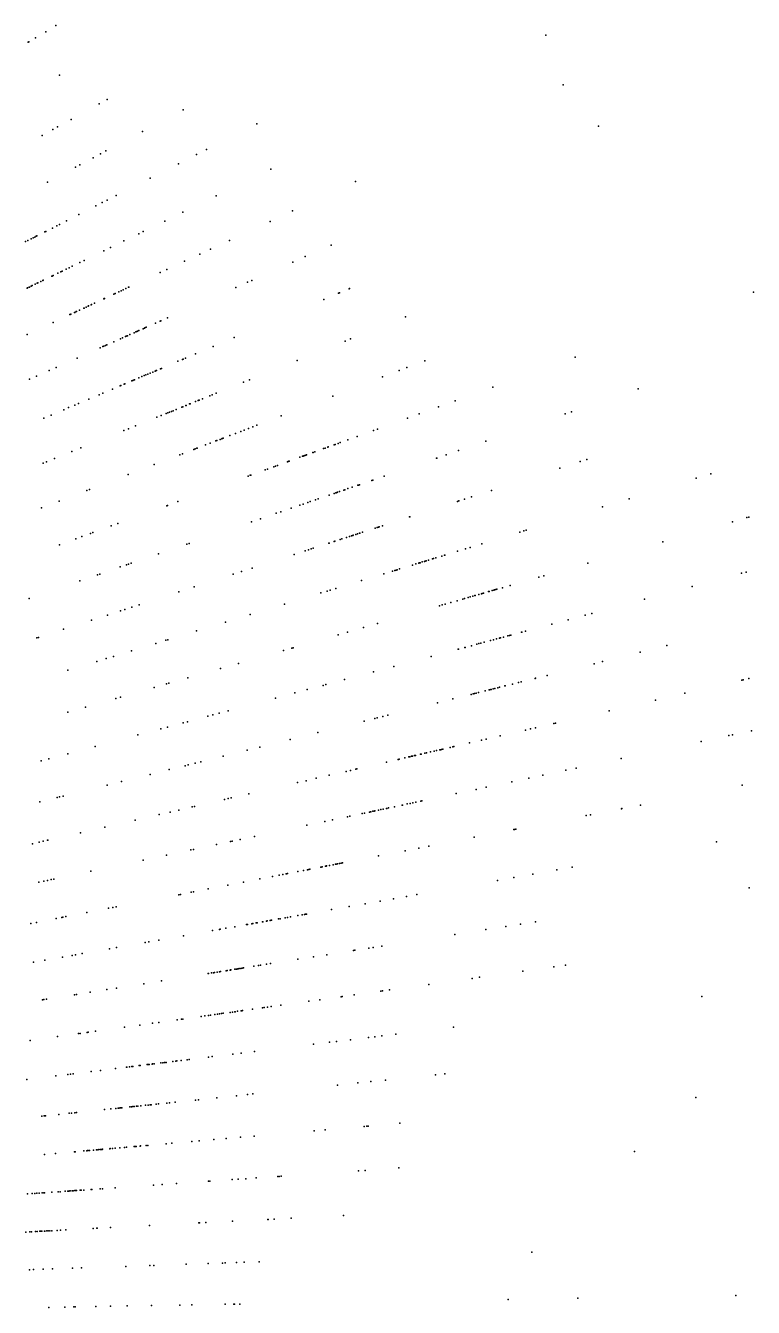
# Model space of a CAD drawing. Header units: metres. Extents: x -4327 to 4266, y -3886 to 3992.
# Drawn here: x 3189 to 4260, y 56 to 1943 of the extents above; entities that cross this region are included whole.
import ezdxf

# ---------------------------------------------------------------- set-up
doc = ezdxf.new("R2010")
doc.units = ezdxf.units.M

msp = doc.modelspace()

# ---------------------------------------------------------------- linework, layer by layer
for p in [(3203.72, 1924.99, 2086.45), (3218.92, 1934.12, 2093.66), (3233.78, 1943.05, 2087.17), (3954.72, 1928.84, 2225.32), (3193.05, 1918.58, 1989.81), (3194.13, 1919.23, 1982.66), (3239.14, 1870.12, 2085.26), (3980.27, 1856.03, 2161.3), (3309.3, 1834.38, 2085.22), (3297.36, 1827.76, 2066.98), (3420.98, 1818.96, 2058.75), (3236.34, 1793.93, 2089.53), (3256.15, 1804.91, 2102.31), (3529.38, 1798.31, 2046.95), (4032.2, 1795.25, 2157.22), (3213.74, 1781.4, 2027.61), (3229.45, 1790.11, 2098.38), (3361.52, 1787.35, 2030.96), (3307.54, 1758.65, 2043.19), (3455.63, 1760.73, 2020.28), (3268.98, 1738.15, 1972.46), (3288.73, 1748.65, 1997.44), (3299.41, 1754.33, 2091.38), (3414.15, 1739.6, 2092.69), (3440.85, 1753.2, 2070.93), (3262.83, 1734.88, 2102.74), (3372.67, 1718.46, 2086.06), (3550.24, 1731.57, 2043.94), (3221.33, 1712.81, 2000.28), (3674.5, 1713.45, 2017.29), (3302.08, 1682.5, 2076.8), (3309.54, 1686.29, 2100.16), (3322.37, 1692.83, 2070.89), (3469.71, 1692.29, 2043.17), (3267.49, 1664.87, 2094.65), (3292.7, 1677.72, 1992.16), (3420.69, 1668.38, 2081.22), (3581.94, 1670.29, 2039.63), (3228.66, 1645.08, 2025.43), (3235.33, 1648.48, 2014.04), (3239.23, 1650.47, 1998.36), (3249.52, 1655.71, 2308.06), (3394.08, 1655.41, 2030.39), (3549.06, 1654.95, 2061.65), (3189.39, 1625.08, 2057.55), (3192.37, 1626.59, 2191.56), (3197.36, 1629.14, 2041.91), (3200.37, 1630.67, 2303.44), (3202.66, 1631.84, 2258.34), (3204.85, 1632.95, 2396.27), (3205.88, 1633.48, 2086.5), (3217.65, 1639.47, 2039.25), (3219.01, 1640.17, 2367.23), (3334.06, 1626.13, 2102.73), (3355.82, 1636.74, 2065.63), (3362.37, 1639.94, 1995.66), (3489.09, 1626.99, 2040.24), (3304.33, 1611.63, 2105.23), (3314.39, 1616.53, 1993.09), (3445.77, 1606.79, 2073.72), (3461.43, 1614.09, 2008.09), (3638.68, 1620.05, 1987.22), (3253.18, 1586.68, 2012.78), (3258.02, 1589.04, 2302.36), (3269.31, 1594.55, 2007.2), (3275.46, 1597.55, 2362.39), (3423.04, 1596.19, 2036.05), (3582.31, 1594.95, 2053.56), (3600.78, 1603.17, 2020.52), (3211.97, 1566.58, 2275.3), (3214.88, 1568, 2043.06), (3215.31, 1568.21, 2468.72), (3227.76, 1574.28, 2395.32), (3228.16, 1574.48, 2308.85), (3229.85, 1575.3, 2354.62), (3236.88, 1578.73, 2186.7), (3240.92, 1580.7, 2098.92), (3243.05, 1581.74, 2124.08), (3249.14, 1584.71, 2321.07), (3387.11, 1579.43, 1998.92), (3397.34, 1584.2, 2119.48), (3522.03, 1568.11, 2029.73), (3191.49, 1556.6, 2100.76), (3192.02, 1556.85, 2499.77), (3194.38, 1558, 2309.42), (3194.99, 1558.3, 2142.51), (3197.5, 1559.53, 2356.09), (3199.08, 1560.29, 2399.36), (3203.19, 1562.3, 2247.28), (3203.26, 1562.33, 2188.01), (3206.11, 1563.73, 2078.98), (3207.19, 1564.25, 2061.47), (3207.49, 1564.4, 2127.09), (3318.95, 1547.65, 2107.63), (3320.97, 1548.59, 2106.26), (3326.62, 1551.23, 2017.63), (3329.97, 1552.79, 1993.64), (3332.7, 1554.06, 2327.17), (3336.72, 1555.94, 2366.71), (3340.91, 1557.89, 2232.77), (3341.04, 1557.95, 2175.53), (3498.43, 1557.6, 2096.86), (3515.66, 1565.27, 2058.34), (3649.71, 1549.21, 2032.49), (3650.94, 1549.73, 2030.44), (3665.35, 1555.85, 2005.68), (3665.99, 1556.12, 2008.75), (4260.02, 1550.52, 2218.75), (3278.39, 1528.74, 2328.12), (3281.21, 1530.05, 2174.02), (3281.94, 1530.4, 2412.49), (3285.86, 1532.22, 2277.89), (3286.41, 1532.48, 2102.8), (3290.52, 1534.4, 2347.96), (3304.42, 1540.87, 2130.3), (3304.43, 1540.88, 2374.83), (3304.81, 1541.06, 2130.55), (3305.14, 1541.21, 2179.07), (3305.32, 1541.3, 2133.55), (3628.17, 1540.07, 2012.36), (3254.6, 1517.65, 2392.39), (3254.78, 1517.73, 2231.82), (3255.84, 1518.22, 2337.13), (3261.02, 1520.64, 2296.41), (3261.78, 1520.99, 2358.19), (3263.95, 1522.01, 2138.61), (3264.17, 1522.11, 2083.32), (3264.22, 1522.13, 2054.62), (3268.86, 1524.3, 2385.87), (3275.23, 1527.27, 2488.06), (3275.34, 1527.32, 2303.72), (3398.3, 1513.02, 2002.7), (3748.02, 1514.3, 1981.16), (3229.94, 1506.14, 2488.19), (3348.95, 1491.05, 2390.62), (3351.68, 1492.27, 2162.48), (3352.92, 1492.82, 2308.75), (3353.78, 1493.2, 2023.2), (3355.99, 1494.18, 2344.56), (3362.18, 1496.94, 2155.75), (3364.46, 1497.95, 2141.06), (3364.88, 1498.14, 2370.61), (3366.73, 1498.96, 2237.7), (3380.3, 1505.01, 2121.53), (3387.37, 1508.15, 2080.53), (3388.21, 1508.53, 2202.43), (3191.74, 1488.33, 2490.33), (3306.81, 1472.29, 2104.37), (3308.82, 1473.18, 2322.74), (3318.99, 1477.71, 2411.82), (3328.71, 1482.04, 2353.57), (3331.72, 1483.38, 2069.95), (3336.09, 1485.32, 2104.39), (3337.14, 1485.79, 2102.4), (3338.65, 1486.46, 2307.28), (3339.02, 1486.63, 2366.51), (3342.78, 1488.3, 2443.51), (3496.33, 1484.11, 2098.65), (3659.28, 1478.44, 2050.4), (3667.54, 1481.78, 2033.16), (3265.16, 1453.74, 2498.3), (3299.09, 1468.85, 2227.94), (3303.01, 1470.59, 2255.16), (3304.35, 1471.19, 2180.07), (3304.44, 1471.23, 2039.98), (3424.4, 1453.57, 2058.13), (3439.06, 1459.79, 2096.31), (3465.35, 1470.95, 2112.34), (3998.11, 1455.19, 2090.98), (3223.82, 1435.34, 2498.32), (3234.34, 1440.02, 2420.49), (3379.77, 1434.63, 2049.65), (3381.44, 1435.34, 2042.79), (3381.8, 1435.49, 2266.53), (3387.7, 1437.99, 2292.71), (3389.04, 1438.56, 2010.72), (3413.49, 1448.94, 2072.75), (3413.5, 1448.94, 2096.71), (3420.14, 1451.76, 2340.06), (3421.32, 1452.26, 2335.21), (3588.94, 1450.03, 2013.67), (3738.81, 1435.2, 2006.28), (3750.36, 1439.63, 2106.55), (3776.77, 1449.77, 1979.94), (3194.88, 1422.45, 2536.52), (3205.33, 1427.1, 2461.08), (3334.35, 1415.35, 2232), (3335.51, 1415.84, 2483.14), (3345.43, 1420.05, 2209.45), (3346.9, 1420.67, 2439.51), (3349.24, 1421.67, 2241.97), (3349.3, 1421.7, 2176.82), (3355.67, 1424.4, 2055.95), (3360.55, 1426.47, 2274.34), (3363.76, 1427.83, 2284.82), (3366.03, 1428.8, 2476.66), (3369.23, 1430.15, 2069.52), (3372.59, 1431.58, 2299.16), (3376.31, 1433.16, 2262.85), (3510.06, 1418.16, 2038.14), (3518.82, 1421.7, 2045.89), (3714.5, 1425.86, 2004.1), (3297.34, 1399.64, 2443.25), (3303, 1402.04, 2421.72), (3317.24, 1408.09, 2217.84), (3328.67, 1412.94, 2203.78), (3329.66, 1413.36, 2381.43), (3460.23, 1398.02, 2156.02), (3463.95, 1399.53, 2358.66), (3469.85, 1401.91, 2382.71), (3641.18, 1397.72, 2056.09), (3876.94, 1411.09, 2114.95), (4090.48, 1408.46, 2085.24), (3245.62, 1377.69, 2433.22), (3252.67, 1380.68, 2424.3), (3261.67, 1384.5, 2413.99), (3267.03, 1386.77, 2423.64), (3282.36, 1393.28, 2389.65), (3410.6, 1377.97, 2305.53), (3419.1, 1381.41, 2114.32), (3420.67, 1382.04, 2204.46), (3424.84, 1383.73, 2357.47), (3425.47, 1383.98, 2120.94), (3430.7, 1386.09, 2097.43), (3431.61, 1386.46, 2339.46), (3439.27, 1389.56, 2015.34), (3443.16, 1391.13, 2115.77), (3444.32, 1391.6, 2154.22), (3444.69, 1391.74, 2225.44), (3449.72, 1393.78, 2095.67), (3796.66, 1381.87, 1993.83), (3821.16, 1390.79, 1992.93), (3215.91, 1365.07, 2402.52), (3226.73, 1369.67, 2385.34), (3382.25, 1366.52, 2311.38), (3388.97, 1369.23, 2400.68), (3396, 1372.07, 2267.93), (3398.34, 1373.02, 2171.12), (3401.22, 1374.18, 2092.65), (3403.81, 1375.23, 1989.37), (3406.22, 1376.2, 2421.51), (3565.28, 1368.58, 2093.78), (3750.97, 1365.24, 2109.87), (3768.55, 1371.64, 2111.38), (3983.37, 1371.58, 2087.58), (3992.59, 1374.76, 2066.65), (3333.74, 1346.92, 2484.17), (3340.68, 1349.72, 2471.97), (3350.9, 1353.85, 2365.26), (3490.01, 1339.69, 2176.02), (3498.09, 1342.79, 2030.47), (3505.99, 1345.82, 2417.02), (3510.82, 1347.68, 2080.51), (3517.2, 1350.13, 2290.35), (3523.48, 1352.54, 2216.22), (3529.56, 1354.87, 2032.76), (3701.13, 1347.1, 2021.75), (3706.9, 1349.2, 2065.85), (3270.72, 1321.46, 2445.75), (3441.32, 1321, 2271.34), (3441.53, 1321.08, 2415.46), (3441.78, 1321.18, 2222.01), (3454.23, 1325.95, 2467.87), (3460.62, 1328.41, 2198.49), (3469.31, 1331.74, 2220.49), (3470.62, 1332.24, 2464.96), (3475.34, 1334.06, 2054.19), (3477.85, 1335.02, 2068.94), (3478.54, 1335.29, 2380.89), (3479.82, 1335.78, 2249.34), (3630.25, 1321.3, 2296.95), (3633.83, 1322.61, 2385.71), (3634.66, 1322.91, 2282.65), (3643.23, 1326.03, 2268.12), (3644.73, 1326.57, 2066.38), (3649, 1328.13, 2266.03), (3652.16, 1329.28, 2245.31), (3663.44, 1333.38, 2090.66), (3677.01, 1338.32, 2071), (3866.45, 1331.32, 2099.04), (3232, 1305.81, 2425.25), (3257.45, 1316.1, 2427.33), (3416.32, 1311.4, 2449.45), (3420.11, 1312.86, 2417.6), (3436.97, 1319.33, 2235.36), (3438.71, 1320, 2125.25), (3577.26, 1302.02, 2249.4), (3592.92, 1307.71, 2026.31), (3596.7, 1309.09, 2063.33), (3597.87, 1309.52, 2479.02), (3598.84, 1309.87, 2450.15), (3600.36, 1310.43, 2041.23), (3601.72, 1310.92, 2079.72), (3602.8, 1311.31, 2444.01), (3611.78, 1314.58, 2256.99), (3612.32, 1314.78, 2229.22), (3614.75, 1315.66, 2458.02), (3627.71, 1320.38, 2081.13), (3793.93, 1306.35, 1999.21), (3794.54, 1306.57, 2118.43), (3808.07, 1311.22, 2103.56), (3826.46, 1317.55, 1988.87), (4014.9, 1304.52, 2068.95), (3215.01, 1298.95, 2420.93), (3220.13, 1301.02, 2481.57), (3378.43, 1296.86, 2439.47), (3541.55, 1289.02, 2416.94), (3545.01, 1290.28, 2522.21), (3554.58, 1293.76, 2166.1), (3556.91, 1294.61, 2121.16), (3559.8, 1295.66, 2177.52), (3574.44, 1300.99, 2329.57), (3575.75, 1301.47, 2140.59), (3576.4, 1301.7, 2215.38), (3975.4, 1291.69, 2065.59), (4005.42, 1301.44, 2086.91), (4197.59, 1283.33, 2022.08), (3340.4, 1282.26, 2501.02), (3516.79, 1280.01, 2402.92), (3519.75, 1281.09, 2404.95), (3520.57, 1281.38, 2434.47), (3678.27, 1266.53, 2238.95), (3678.85, 1266.73, 2301.89), (3679.08, 1266.81, 2100.33), (3680.52, 1267.31, 2257.31), (3698.78, 1273.59, 2282.79), (3700.12, 1274.05, 2011.44), (3700.3, 1274.12, 2266.59), (3717.08, 1279.89, 2064.23), (4175.89, 1276.7, 2034.77), (3279.44, 1258.86, 2541.94), (3283.54, 1260.43, 2384.93), (3619.87, 1246.42, 2461.07), (3635.79, 1251.9, 2427.66), (3643.29, 1254.48, 2206.48), (3645.51, 1255.25, 2298.09), (3646.15, 1255.47, 2370.35), (3647.06, 1255.78, 2128.47), (3648.12, 1256.15, 2178.77), (3651.2, 1257.21, 2455.66), (3657.66, 1259.43, 2398.23), (3657.76, 1259.47, 2280.16), (3658.77, 1259.82, 2083.29), (3663.6, 1261.48, 2061.57), (3669.86, 1263.63, 2122.48), (3669.92, 1263.66, 2319.23), (3835.14, 1246.11, 1992.71), (3845.48, 1249.47, 2081.08), (3874.68, 1258.96, 2094.07), (4077.25, 1246.54, 2049.33), (3212.59, 1233.2, 2419.32), (3238.68, 1243.21, 2484.49), (3396.96, 1236.39, 2518.03), (3398.31, 1236.89, 2510.25), (3413.5, 1242.41, 2431.51), (3564.98, 1227.52, 2535.69), (3579.94, 1232.67, 2501.59), (3592.65, 1237.05, 2410.46), (3597.92, 1238.86, 2140.59), (3604.54, 1241.14, 2017.67), (3608.01, 1242.34, 2479.56), (3615.88, 1245.05, 2080.44), (3824.9, 1242.78, 2006.53), (3826.76, 1243.39, 2002.03), (4038.13, 1234.58, 2066.65), (3325.1, 1210.24, 2487.76), (3521.73, 1212.63, 2431.84), (3534.87, 1217.15, 2409.04), (3558.13, 1225.16, 2401.72), (3754.36, 1219.87, 2042.67), (3754.56, 1219.93, 2048.25), (4229.1, 1212.68, 2020.94), (4250.65, 1218.85, 2051.72), (4253.22, 1219.59, 2044.17), (3271.96, 1190.89, 2428.19), (3284.96, 1195.63, 2440.68), (3288.43, 1196.89, 2437.58), (3315.04, 1206.58, 2451.59), (3661.24, 1189.61, 2097), (3666.07, 1191.18, 2323.32), (3668.68, 1192.03, 2319.24), (3670.8, 1192.72, 2105.2), (3671.17, 1192.83, 2108.14), (3675.29, 1194.18, 2309.09), (3677.39, 1194.86, 2441.14), (3677.58, 1194.92, 2133.78), (3680.61, 1195.9, 2443.28), (3681.16, 1196.08, 2210.83), (3685.03, 1197.34, 2343.98), (3703.53, 1203.35, 2361.56), (3706.48, 1204.31, 2254.31), (3708.62, 1205, 2347.39), (3709.48, 1205.28, 2236.31), (3714.44, 1206.9, 2146.84), (3916.47, 1197.39, 2105.05), (3922.47, 1199.22, 2082.88), (3925.73, 1200.21, 2076.16), (3239.25, 1178.99, 2494.45), (3263.3, 1187.74, 2450.03), (3426.51, 1179.84, 2489.22), (3429.76, 1180.96, 2442.38), (3600.62, 1169.91, 2498.43), (3605.5, 1171.5, 2487), (3609.3, 1172.73, 2516.35), (3612.44, 1173.75, 2412.54), (3635.57, 1181.27, 2164.14), (3635.76, 1181.33, 2381.55), (3643.16, 1183.74, 2094.78), (3644.29, 1184.1, 2073.76), (3652.15, 1186.66, 2185.08), (3654.36, 1187.37, 2076.78), (3836.43, 1172.91, 2154.17), (3843.25, 1175, 2371.72), (3860.56, 1180.29, 1992.17), (4126.97, 1183.39, 2054.98), (3344.62, 1151.65, 2443.95), (3384.79, 1165.48, 2499.36), (3584.46, 1164.66, 2399.63), (3767.7, 1151.9, 2250.38), (3768.59, 1152.17, 2211.18), (3769.64, 1152.5, 2206.15), (3772.97, 1153.51, 2233.6), (3776.05, 1154.45, 2136.94), (3776.97, 1154.73, 2230.28), (3778.47, 1155.2, 2044.51), (3782.22, 1156.34, 2322.43), (3788.02, 1158.11, 2022.36), (3789.39, 1158.53, 2108.3), (3792.83, 1159.58, 2346.44), (3801.65, 1162.28, 2035.11), (3805.57, 1163.48, 2173.33), (3806.15, 1163.66, 2299.34), (3824.93, 1169.4, 2111.31), (3824.95, 1169.4, 2407.73), (4016.73, 1151.78, 2104.76), (3295.29, 1134.66, 2464.49), (3298.49, 1135.76, 2418.68), (3328.63, 1146.14, 2378.75), (3337.71, 1149.27, 2436.06), (3340.51, 1150.23, 2492.54), (3494.48, 1135.42, 2453.65), (3507.15, 1139.54, 2433.57), (3522.73, 1144.6, 2461.82), (3716.24, 1136.17, 2391.58), (3729.17, 1140.12, 2408.71), (3732.32, 1141.08, 2431.38), (3734.35, 1141.71, 2432.7), (3735.88, 1142.17, 2067.61), (3739.66, 1143.33, 2471.83), (3758.37, 1149.05, 2230.62), (3763.51, 1150.62, 2351.54), (3951.88, 1133.18, 2076.41), (4242.67, 1136.82, 2023.44), (4249.22, 1138.57, 2006.24), (3268.92, 1125.58, 2419.41), (3437.45, 1116.89, 2500.07), (3645.88, 1114.66, 2504.02), (3683.65, 1126.2, 2497.01), (3882.54, 1113.3, 2067.7), (3890.77, 1115.66, 2119.67), (3902.42, 1119, 2272.08), (3944.52, 1131.07, 2083.78), (4170.08, 1117.37, 2069.32), (3194.54, 1099.97, 2473.05), (3414.79, 1109.53, 2477.81), (3623.85, 1107.92, 2409.78), (3633.13, 1110.76, 2386.95), (3637.44, 1112.08, 2384), (3824.14, 1096.55, 2195.26), (3832.65, 1098.99, 2397.17), (3835.29, 1099.75, 2213.03), (3840.23, 1101.17, 2213.04), (3843.61, 1102.14, 2398.09), (3847.17, 1103.16, 2199.95), (3850.13, 1104.01, 2428.97), (3850.7, 1104.17, 2230.5), (3856.23, 1105.76, 2300.1), (3859.98, 1106.83, 2420.23), (3861.28, 1107.2, 2415.08), (3862.96, 1107.69, 2214.69), (3870.52, 1109.85, 2450.86), (3871.35, 1110.09, 2111.89), (3875.95, 1111.41, 2050.33), (3878.44, 1112.13, 2255.23), (3879.38, 1112.39, 2043.84), (3881.08, 1112.88, 2033.68), (4100.04, 1098.6, 2068.83), (3328.97, 1081.65, 2432.48), (3335.33, 1083.71, 2529.02), (3345.79, 1087.11, 2513.69), (3356.5, 1090.59, 2452.59), (3519.58, 1076.04, 2434.56), (3570.32, 1091.56, 2437.58), (3798.39, 1089.17, 2390.44), (3802.25, 1090.28, 2259.31), (3806.67, 1091.55, 2461.04), (3815.08, 1093.96, 2481.5), (4022.2, 1077.74, 2097.45), (3286.32, 1067.79, 2500.46), (3309.74, 1075.4, 2492.35), (3483.25, 1064.94, 2484.39), (3483.53, 1065.02, 2487.5), (3686.47, 1057.08, 2400.76), (3707.25, 1063.04, 2515.02), (3963.41, 1061.99, 2391.43), (3987.77, 1068.52, 2096.46), (4012.4, 1075.12, 2072.49), (3205.8, 1041.63, 2439.2), (3208.31, 1042.44, 2455.15), (3245.2, 1054.43, 2457.85), (3395.73, 1038.18, 2436.18), (3398.49, 1039.02, 2438.16), (3440.88, 1051.98, 2488.83), (3649.06, 1046.35, 2511.11), (3663.08, 1050.37, 2493.95), (3873.09, 1037.79, 2125), (3877.91, 1039.08, 2238.29), (3882.2, 1040.23, 2189.32), (3886.48, 1041.38, 2359.74), (3887.42, 1041.63, 2278.43), (3887.83, 1041.74, 2024.63), (3887.91, 1041.76, 2116.28), (3892.5, 1042.99, 2264.03), (3898.8, 1044.68, 2161.71), (3901.44, 1045.39, 2048.3), (3903.44, 1045.92, 2426.66), (3918.92, 1050.07, 2397.31), (3919.45, 1050.21, 2074.48), (3924.68, 1051.61, 1999.58), (3345.13, 1022.71, 2479.28), (3381, 1033.68, 2459.8), (3568.69, 1023.3, 2455.8), (3581.17, 1026.88, 2441.08), (3582.79, 1027.35, 2433.48), (3825.74, 1025.1, 2413.77), (3826.42, 1025.28, 2185.96), (3835.59, 1027.74, 2458.77), (3836.07, 1027.87, 2456.07), (3845.12, 1030.3, 2372.72), (3852.98, 1032.4, 2155.95), (3853.26, 1032.48, 2238.34), (3856.26, 1033.28, 2465.99), (3859.25, 1034.08, 2452.87), (3864.11, 1035.38, 2227.46), (4093.72, 1020.68, 2064.89), (4132.78, 1030.42, 2067.34), (3293.96, 1007.06, 2458.33), (3307.8, 1011.3, 2443.12), (3318.68, 1014.62, 2485.36), (3502.49, 1004.32, 2421.68), (3786.02, 1014.46, 2453.69), (4025.83, 1003.75, 2095.57), (4038.29, 1006.86, 2110.61), (3251.43, 994.06, 2454.69), (3428.1, 982.99, 2524.75), (3476.16, 996.77, 2446.37), (3701.29, 991.76, 2413.34), (3731.25, 999.78, 2498.11), (3939.21, 982.16, 1984.21), (3939.63, 982.26, 2000.91), (3956.86, 986.56, 2082.05), (4253.13, 981.91, 2054.3), (3378.38, 968.74, 2476.65), (3396.75, 974, 2524.88), (3400.2, 974.99, 2398.54), (3603.81, 965.64, 2427.24), (3626.97, 971.84, 2528.26), (3631.11, 972.95, 2528.16), (3658.64, 980.33, 2484.8), (3865.6, 963.8, 2249.7), (3871.11, 965.18, 2238.58), (3871.33, 965.23, 2162.08), (3871.67, 965.31, 2384.24), (3871.78, 965.34, 2273.44), (3873.77, 965.84, 2463.03), (3874.09, 965.92, 2054.99), (3877.32, 966.72, 2148.54), (3879.75, 967.33, 2257.94), (3884.23, 968.45, 2409.79), (3886.62, 969.04, 2399.38), (3894.46, 971, 2272.28), (3894.91, 971.11, 2178.09), (3905.74, 973.81, 2198.37), (3914.52, 976, 2057), (3918.39, 976.96, 2064.58), (4243.23, 979.63, 2055.33), (4244.92, 980.02, 2041.64), (3322.08, 952.59, 2449.5), (3329.07, 954.59, 2446.15), (3556.92, 953.07, 2494.04), (3585.57, 960.75, 2449.68), (3795.28, 946.27, 2451.58), (3817.87, 951.9, 2448.27), (3844.63, 958.57, 2474.44), (3847.73, 959.35, 2467.42), (3849.59, 959.81, 2355.99), (3852.25, 960.47, 2452.33), (3855.49, 961.28, 2223.85), (4115.93, 950.24, 2073.13), (4159.34, 960.26, 2057.56), (3251.48, 932.35, 2470.25), (3277.37, 939.77, 2438.96), (3457.25, 926.37, 2441.28), (3464.57, 928.33, 2495.49), (3474.01, 930.86, 2458.87), (3487.54, 934.48, 2445.4), (3715.12, 926.28, 2399.8), (3722.02, 928, 2410.09), (4048.12, 934.58, 2075.65), (3388.13, 907.85, 2412.15), (3398.2, 910.54, 2399.58), (3420.96, 916.64, 2501.54), (3427.29, 918.34, 2544.07), (3687.37, 919.37, 2399.23), (3702.96, 923.25, 2509.54), (3706.34, 924.09, 2496.93), (3924.66, 906.08, 2131.81), (3932.06, 907.79, 2088.17), (3939.66, 909.54, 2000.79), (3966.6, 915.76, 2112.15), (3968.95, 916.3, 2099.32), (3354.59, 898.86, 2470.08), (3578.35, 892.18, 2439.52), (3619.37, 902.41, 2455.8), (3842.23, 887.05, 2056.85), (3860.1, 891.17, 2074.67), (3866.89, 892.74, 2064.55), (3887.43, 897.48, 2006.88), (4183.17, 889.16, 2069.99), (4224.14, 897.87, 2052.6), (4229.16, 898.94, 2040.6), (4257.21, 904.9, 2045.44), (3251.62, 871.27, 2483.85), (3291.9, 882.06, 2457.66), (3515.27, 876.46, 2468.18), (3533.7, 881.05, 2501.53), (3761.57, 868.43, 2202.28), (3762.94, 868.74, 2205.87), (3770.32, 870.45, 2229.84), (3771.06, 870.62, 2315.44), (3776.74, 871.93, 2244.91), (3779.24, 872.51, 2085.44), (3785.23, 873.89, 2284.04), (3790.19, 875.03, 2152.04), (3793.68, 875.84, 2134.65), (3798.62, 876.98, 2173.52), (3798.85, 877.03, 2266.58), (3799.72, 877.23, 2241.56), (3801.42, 877.63, 2354.35), (3803.21, 878.04, 2266.34), (3814.17, 880.57, 2284.3), (3817.91, 881.43, 2104.02), (3819.24, 881.74, 2324.75), (3212.31, 860.74, 2479.13), (3223.51, 863.74, 2465.19), (3423.89, 853.67, 2437.98), (3428.28, 854.77, 2524.59), (3438.72, 857.37, 2434.3), (3446.92, 859.41, 2440.1), (3480.01, 867.66, 2449.15), (3720.11, 858.85, 2516.59), (3737.53, 862.88, 2439.29), (3738.02, 862.99, 2495.82), (3738.7, 863.15, 2081.99), (3747.32, 865.14, 2457.48), (3753.01, 866.45, 2052.04), (3754.55, 866.81, 2348.32), (3757.26, 867.43, 2443.32), (3758.4, 867.69, 2379.68), (3758.57, 867.73, 2211.69), (3999.26, 850.07, 2112.83), (4065.73, 864.2, 2085.14), (3330.26, 830.33, 2469.42), (3372.68, 840.9, 2495.12), (3400.46, 847.83, 2410.02), (3601.98, 831.58, 2456.97), (3617.03, 835.06, 2429.47), (3636.13, 839.47, 2436.49), (3661.16, 845.25, 2524.02), (3667.57, 846.72, 2422.56), (3675.17, 848.48, 2415.96), (3676.45, 848.78, 2413.91), (3929.76, 835.3, 2134.77), (3950.07, 839.61, 2095.22), (3984.08, 846.84, 2130.21), (3309.37, 825.12, 2468.07), (3517.85, 812.16, 2511.91), (3589.34, 828.66, 2492.04), (3822.88, 812.58, 2033.17), (3852.32, 818.83, 2062.49), (3867.16, 821.99, 2081.44), (3904.76, 829.98, 2018.96), (4243.52, 824.86, 2037.39), (3210.06, 800.36, 2407.78), (3210.33, 800.42, 2477.69), (3235.74, 806.76, 2483.14), (3239.33, 807.66, 2491.56), (3244.5, 808.94, 2489.86), (3434.48, 792.91, 2504.09), (3437.63, 793.64, 2466.07), (3482.16, 803.92, 2498.01), (3487.36, 805.12, 2438.34), (3491.91, 806.17, 2487.59), (3731.85, 793.23, 2411.59), (3743.29, 795.66, 2208.08), (3743.66, 795.74, 2272.76), (3750.9, 797.28, 2124.24), (3755, 798.15, 2053.27), (3759.18, 799.04, 2248.3), (3763.26, 799.91, 2236.68), (3770.86, 801.52, 2232.76), (3772.39, 801.85, 2155.7), (4093.81, 795.76, 2112.06), (3385.62, 781.63, 2502.85), (3402.2, 785.46, 2443.49), (3414.9, 788.39, 2469.73), (3640.92, 773.9, 2120.72), (3662.85, 778.56, 2518.39), (3666.41, 779.32, 2287.14), (3684.29, 783.12, 2225.62), (3684.58, 783.18, 2086.68), (3687.83, 783.87, 2432.36), (3695.24, 785.45, 2416.87), (3696.57, 785.73, 2172.29), (3697.29, 785.88, 2406.61), (3700.19, 786.5, 2179.91), (3702.21, 786.93, 2465.3), (3703.04, 787.11, 2341.28), (3708.72, 788.31, 2204.26), (3711.94, 789, 2436.56), (3715.48, 789.75, 2320.59), (3720.53, 790.82, 2180.85), (3720.6, 790.84, 2421.78), (3723.2, 791.39, 2054.61), (4014.09, 780.26, 2115.98), (4020.55, 781.52, 2007.34), (4065.88, 790.33, 2086.31), (4066.32, 790.41, 2086.54), (3269.85, 754.91, 2476.13), (3305.97, 763.24, 2458.05), (3350.63, 773.55, 2454.26), (3603.25, 765.89, 2492.04), (3629.76, 771.53, 2431.49), (3907.75, 759.59, 2024.27), (3908.81, 759.8, 2016.62), (3910.36, 760.1, 2020.15), (3199.71, 738.71, 2445.22), (3209.3, 740.92, 2500.35), (3215.38, 742.33, 2513.61), (3221.66, 743.78, 2414.66), (3221.86, 743.82, 2504.45), (3470.36, 737.65, 2485.7), (3490.83, 742, 2465.7), (3493.05, 742.47, 2496.15), (3505.12, 745.04, 2441.3), (3526, 749.47, 2513.85), (3849.1, 748.19, 2039.86), (4205.78, 741.59, 2215.77), (3396.76, 722, 2410.47), (3432.38, 729.57, 2490.01), (3436.33, 730.41, 2475.64), (3708.36, 720.83, 2041.83), (3747.86, 728.51, 2117.72), (3767.82, 732.39, 2129), (3782.54, 735.25, 2071.82), (3285.09, 698.27, 2478.06), (3362.31, 714.68, 2456.14), (3598.21, 699.42, 2384.71), (3604.06, 700.56, 2454.68), (3606.02, 700.94, 2464.72), (3607.27, 701.18, 2445.28), (3623.62, 704.36, 2246.91), (3624.3, 704.49, 2250.1), (3625.53, 704.73, 2112.28), (3630.79, 705.75, 2062.13), (3631.39, 705.87, 2102.33), (3632.11, 706.01, 2186.32), (3636.37, 706.84, 2424.4), (3641.99, 707.93, 2079.12), (3642.03, 707.94, 2345.2), (3645.29, 708.57, 2075.68), (3646.02, 708.72, 2200.17), (3648.01, 709.1, 2281.53), (3651.08, 709.7, 2277.86), (3653.58, 710.18, 2069.76), (3655.56, 710.57, 2214.16), (3971.06, 700.21, 2022.81), (3993.56, 704.17, 2006.67), (3208.56, 682, 2434.18), (3216.22, 683.63, 2510.23), (3221.71, 684.8, 2497.49), (3227.07, 685.94, 2442.65), (3231.05, 686.78, 2487.75), (3509.83, 682.24, 2455.95), (3533.71, 686.88, 2429.56), (3552.74, 690.58, 2260.18), (3562.48, 692.48, 2446.46), (3567.87, 693.52, 2283.61), (3572.89, 694.5, 2223.63), (3573.09, 694.54, 2242.88), (3574.6, 694.83, 2437.49), (3589.83, 697.79, 2456.55), (3883.39, 684.75, 2056.85), (3907.69, 689.03, 2017.69), (3935.34, 693.91, 2031.97), (3414.67, 663.74, 2488.41), (3417.33, 664.26, 2484.62), (3433.01, 667.31, 2539.45), (3436.29, 667.95, 2415.75), (3458.08, 672.18, 2385.96), (3486.62, 677.73, 2520.4), (3749.79, 661.19, 2125.57), (3765.14, 663.9, 2101.56), (4253.64, 673.71, 2139.89), (3311.38, 643.67, 2460.74), (3317.64, 644.88, 2479.54), (3322.61, 645.85, 2474.75), (3639.38, 641.72, 2023.5), (3665.12, 646.26, 2058.97), (3689.05, 650.48, 2085.78), (3710.89, 654.33, 2152.3), (3730.49, 657.79, 2055.4), (3205.26, 623.04, 2529.65), (3234.19, 628.66, 2541), (3242.55, 630.29, 2440.09), (3244.29, 630.63, 2433.05), (3248.39, 631.42, 2427.79), (3279.6, 637.49, 2499.09), (3538.08, 623.86, 2496.68), (3538.11, 623.86, 2197.56), (3538.27, 623.89, 2203.05), (3543.98, 624.9, 2152.95), (3544.91, 625.06, 2423.67), (3544.91, 625.06, 2423.67), (3549.01, 625.79, 2228.72), (3550.8, 626.1, 2181.2), (3551.08, 626.15, 2287.52), (3561.62, 628.01, 2347.23), (3563.77, 628.39, 2453.82), (3571.26, 629.71, 2245.42), (3571.35, 629.73, 2370.54), (3574.46, 630.27, 2184.93), (3578.95, 631.06, 2088.94), (3590.02, 633.02, 2113.96), (3596.4, 634.14, 2173.99), (3599.61, 634.71, 2243.99), (3601.36, 635.02, 2051.9), (3602.27, 635.18, 2047.18), (3602.81, 635.27, 2340.48), (3939.58, 623.97, 2025.49), (3197.01, 621.44, 2450.03), (3464.24, 610.84, 2499.02), (3474.45, 612.64, 2375.5), (3475.78, 612.87, 2464.15), (3484.07, 614.34, 2415.88), (3497.09, 616.63, 2335.09), (3514.25, 619.66, 2419.73), (3516.02, 619.97, 2364.51), (3522.2, 621.06, 2445.18), (3523.56, 621.3, 2111.5), (3528.34, 622.14, 2395.35), (3530.15, 622.46, 2430.67), (3820.74, 605.15, 2104.45), (3866.5, 612.39, 2044.65), (3895.86, 617.04, 2054.7), (3917.61, 620.49, 2052.44), (3323, 585.94, 2495.4), (3365.38, 593.41, 2470.02), (3370.55, 594.32, 2516.7), (3385.2, 596.9, 2456.14), (3421.72, 603.34, 2494.1), (3694.53, 585.16, 2077.44), (3700.89, 586.16, 2118.62), (3713.55, 588.17, 2142.13), (3217.86, 567.4, 2435.8), (3243.66, 571.94, 2452.53), (3257.71, 574.42, 2502.65), (3262.9, 575.34, 2453.06), (3272.4, 577.01, 2418.37), (3312.56, 584.09, 2490.4), (3590, 568.6, 2081.38), (3612.93, 572.23, 2084.09), (3632.45, 575.32, 2055.68), (3671.56, 581.52, 2115.23), (3673.88, 581.88, 2031.45), (3200.86, 564.4, 2518.02), (3457.87, 547.67, 2424.47), (3458.61, 547.79, 2286.28), (3462.96, 548.48, 2413.92), (3465.56, 548.89, 2191.19), (3467.47, 549.19, 2344.38), (3471.35, 549.81, 2139.29), (3474.36, 550.28, 2196.75), (3475.98, 550.54, 2181.8), (3484.36, 551.87, 2445.89), (3485.87, 552.11, 2518.89), (3490.16, 552.79, 2106.22), (3490.81, 552.89, 2376.93), (3490.91, 552.91, 2226.02), (3491.38, 552.98, 2229.01), (3497.28, 553.91, 2224.69), (3497.45, 553.94, 2478.03), (3499.48, 554.26, 2258.56), (3499.86, 554.32, 2465.37), (3501.75, 554.62, 2331.38), (3501.91, 554.65, 2443.92), (3503.44, 554.89, 2447.85), (3505.75, 555.26, 2435.19), (3507.85, 555.59, 2127.42), (3507.96, 555.61, 2183.14), (3510.03, 555.93, 2401.29), (3524.98, 558.3, 2264.09), (3531.83, 559.39, 2290.43), (3534.81, 559.86, 2273.14), (3543.63, 561.26, 2265.1), (3549.72, 562.22, 2058.02), (3920.78, 551.03, 2054.23), (3966.42, 557.44, 2033.98), (3983.61, 559.86, 2029.02), (3363.16, 532.67, 2495.29), (3389.45, 536.84, 2457.7), (3782.74, 531.63, 2121.5), (3846.5, 540.59, 2047.69), (3857.22, 542.1, 2097.04), (3220.3, 510.05, 2452.74), (3261.45, 516.56, 2428.14), (3264.02, 516.97, 2480.4), (3284.32, 520.18, 2492.99), (3308.82, 524.07, 2511.58), (3323.16, 526.34, 2513.88), (3653.51, 513.47, 2051.66), (3655.02, 513.68, 2052.51), (3672.6, 516.15, 2139.86), (3712.09, 521.7, 2073.86), (3714.3, 522.01, 2126.15), (3724.87, 523.5, 2035.68), (4184.01, 513.73, 2278.38), (3213.97, 509.04, 2456.26), (3216.27, 509.41, 2522.76), (3493.87, 491.03, 2378.4), (3497.11, 491.49, 2358.27), (3497.23, 491.5, 2157.55), (3497.58, 491.55, 2509.16), (3501.12, 492.05, 2141.46), (3506.36, 492.79, 2221.96), (3506.89, 492.86, 2443.87), (3507.36, 492.93, 2103.25), (3508.55, 493.09, 2090.91), (3523.16, 495.15, 2076.14), (3538.1, 497.25, 2261.13), (3540.22, 497.55, 2289.89), (3545.34, 498.26, 2430.52), (3550.6, 499, 2079.22), (3564.81, 501, 2429.56), (3605.97, 506.79, 2077.29), (3622.05, 509.05, 2044.45), (3357.28, 471.83, 2490.12), (3376.04, 474.47, 2492.6), (3385.28, 475.77, 2490.85), (3412.29, 479.57, 2499.24), (3418.88, 480.49, 2466.89), (3420.48, 480.72, 2314.77), (3447.7, 484.54, 2267.72), (3447.75, 484.55, 2316.75), (3453.14, 485.31, 2437.43), (3458.49, 486.06, 2321.22), (3461.43, 486.47, 2426.29), (3467.86, 487.38, 2291.88), (3471.58, 487.9, 2229.34), (3474.74, 488.34, 2413), (3477.36, 488.71, 2140.03), (3480.19, 489.11, 2133.89), (3490.31, 490.53, 2171.8), (3490.35, 490.54, 2193.1), (3236.2, 454.82, 2523.24), (3267.29, 459.19, 2482.05), (3269.82, 459.54, 2436.36), (3280.14, 460.99, 2435.69), (3281.49, 461.18, 2428.34), (3292.34, 462.71, 2512.45), (3334.84, 468.68, 2519.01), (3693.66, 453.52, 2101.45), (3703.32, 454.71, 2024.52), (3713.26, 455.93, 2115.29), (3733.9, 458.47, 2027.98), (3818.69, 468.88, 2101.19), (3196.05, 449.18, 2452.83), (3612.71, 443.59, 2065.88), (3636.67, 446.53, 2079.58), (3646.82, 447.77, 2072.16), (3667.52, 450.31, 2031.11), (3388.31, 416.03, 2226.2), (3391.46, 416.42, 2217.66), (3393.59, 416.68, 2351.24), (3395.68, 416.94, 2349.94), (3395.91, 416.97, 2333.66), (3405.9, 418.19, 2042.78), (3410.16, 418.71, 2119.64), (3412.01, 418.94, 2071.92), (3418.3, 419.71, 2171.67), (3426.8, 420.76, 2042.58), (3429.87, 421.14, 2160.63), (3458.25, 424.62, 2191.74), (3464, 425.33, 2158.37), (3494.03, 429.01, 2108.66), (3506.67, 430.56, 2090.19), (3526.16, 432.96, 2091.36), (3234.04, 397.09, 2544.26), (3251.37, 399.22, 2453.11), (3255.22, 399.69, 2526.54), (3259.49, 400.21, 2515.61), (3285.83, 403.45, 2473.48), (3299.65, 405.15, 2478.23), (3321.5, 407.83, 2399.41), (3337.74, 409.82, 2425.05), (3338.23, 409.88, 2378.32), (3342.16, 410.37, 2370.12), (3345.65, 410.79, 2304.51), (3347.33, 411, 2188.8), (3356.18, 412.09, 2220.89), (3357.92, 412.3, 2397.89), (3368.09, 413.55, 2416.29), (3369.78, 413.76, 2192.97), (3370.88, 413.89, 2246.56), (3375.37, 414.44, 2526.46), (3376.16, 414.54, 2301.11), (3378.33, 414.81, 2133.33), (3792.16, 398.57, 2112.25), (3806.25, 400.05, 2111.92), (3191.14, 391.82, 2476.8), (3648.18, 383.44, 2032.05), (3678, 386.57, 2046.02), (3697.34, 388.61, 2027.75), (3718.79, 390.86, 2023.66), (3439.1, 361.46, 2050.94), (3443.54, 361.93, 2043.39), (3470.77, 364.79, 2095.64), (3499.8, 367.84, 2118.4), (3515.8, 369.53, 2099.29), (3523.75, 370.36, 2085.78), (4175.39, 365.3, 2357.78), (3237.99, 340.33, 2457.62), (3253.21, 341.93, 2477.58), (3256.95, 342.32, 2517.17), (3261.71, 342.82, 2498.16), (3264.18, 343.08, 2511.39), (3305.4, 347.41, 2503.1), (3314.65, 348.38, 2345.94), (3321.94, 349.15, 2370.22), (3325.46, 349.52, 2369.99), (3326.39, 349.62, 2168.2), (3328.5, 349.84, 2156.63), (3329.44, 349.94, 2190.98), (3330.83, 350.08, 2341.04), (3342.63, 351.32, 2384.98), (3345.13, 351.59, 2337.46), (3346.86, 351.77, 2199.83), (3348.81, 351.97, 2378.36), (3352.6, 352.37, 2397.63), (3354.43, 352.57, 2160.44), (3359.06, 353.05, 2355.4), (3365.93, 353.77, 2220.28), (3369.49, 354.15, 2379.23), (3372.42, 354.46, 2041.3), (3373.97, 354.62, 2209.74), (3381.24, 355.38, 2185.56), (3385.02, 355.78, 2230.21), (3397.01, 357.04, 2208.94), (3401.18, 357.48, 2033.37), (3409.22, 358.32, 2066.12), (3213.41, 337.74, 2486.33), (3216.7, 338.09, 2469.27), (3218.05, 338.23, 2481.49), (3218.49, 338.28, 2459.49), (3687.51, 322.62, 2039.97), (3691.35, 322.95, 2052.64), (3693.4, 323.13, 2043.23), (3739.92, 327.2, 2130.79), (3466.33, 303.26, 2130.98), (3484.36, 304.84, 2097.72), (3505.72, 306.71, 2110.58), (3525.44, 308.44, 2132.96), (3613.79, 316.17, 2064.16), (3629.89, 317.57, 2052.36), (3261.49, 285.34, 2539.25), (3262.27, 285.41, 2542.72), (3275.18, 286.54, 2156.79), (3279.36, 286.91, 2451.19), (3280.32, 286.99, 2201.51), (3282.16, 287.15, 2351.44), (3283.09, 287.23, 2451.18), (3289.09, 287.76, 2447.27), (3293.55, 288.15, 2445.01), (3295.52, 288.32, 2418.68), (3296.9, 288.44, 2173.68), (3297.28, 288.47, 2431.07), (3299.75, 288.69, 2172.97), (3300.18, 288.73, 2262.21), (3301.6, 288.85, 2257.89), (3302.02, 288.89, 2365.67), (3302.49, 288.93, 2371.47), (3313.39, 289.88, 2387.53), (3313.59, 289.9, 2236.99), (3317.23, 290.22, 2390.3), (3321, 290.55, 2079.33), (3327.87, 291.15, 2201.93), (3328.13, 291.17, 2204.71), (3334.7, 291.75, 2095.52), (3337.57, 292, 2407.73), (3348.81, 292.98, 2117.17), (3350.45, 293.13, 2107.97), (3351.82, 293.25, 2070.69), (3357.91, 293.78, 2309.88), (3358.36, 293.82, 2304.79), (3366.8, 294.56, 2230.32), (3369.39, 294.78, 2285.39), (3395.97, 297.11, 2054.63), (3404.55, 297.86, 2057.28), (3433.74, 300.41, 2136.88), (3444.54, 301.36, 2086.59), (4085.15, 285.66, 2224.92), (3217.27, 281.47, 2518.95), (3233.34, 282.88, 2514.5), (3513.48, 245.69, 2047.57), (3528.48, 246.74, 2108.27), (3560.36, 248.96, 2056.71), (3562.46, 249.11, 2110.14), (3565.33, 249.31, 2083.01), (3678.99, 257.26, 2040.33), (3688.94, 257.96, 2022.21), (3738.63, 261.43, 2046.79), (3240.19, 226.58, 2153.69), (3247.53, 227.09, 2140.73), (3251.45, 227.36, 2179.14), (3253.07, 227.48, 2351.64), (3254.6, 227.58, 2132.66), (3254.89, 227.6, 2490.96), (3257.61, 227.79, 2306.54), (3259.45, 227.92, 2163.93), (3261.72, 228.08, 2404.29), (3261.96, 228.1, 2122.25), (3262.77, 228.16, 2158.45), (3264.24, 228.26, 2484.02), (3269.57, 228.63, 2331.12), (3271.05, 228.73, 2391.94), (3275.02, 229.01, 2102.86), (3285.64, 229.75, 2127.45), (3286.82, 229.84, 2156.35), (3299.05, 230.69, 2368.47), (3302.46, 230.93, -516.01), (3321.02, 232.23, 2127.28), (3377.55, 236.18, 2063.4), (3390.43, 237.08, 2045.94), (3411.14, 238.53, 2048.28), (3458.51, 241.84, 2035.83), (3460.25, 241.96, 2062.38), (3493.09, 244.26, 2118.31), (3502.14, 244.89, 2100.32), (3192, 223.21, 2318.13), (3199.18, 223.71, 2304.73), (3203.14, 223.99, 2299.62), (3206.09, 224.19, 2475.88), (3209.3, 224.42, 2509.27), (3209.31, 224.42, 2512.1), (3213.56, 224.71, 2352.59), (3216.13, 224.89, 2466.87), (3217.32, 224.98, 2504.24), (3227.76, 225.71, 2266.94), (3237.04, 226.36, 2350.83), (3656.84, 191.65, -529.92), (3240.52, 169.83, 2083.48), (3248.48, 170.25, 2116.27), (3288.63, 172.35, 2119.49), (3294.27, 172.65, 2107.89), (3294.49, 172.66, 2108.03), (3314.19, 173.69, 2146.22), (3371.81, 176.71, 2065.29), (3444.33, 180.51, 2043.07), (3445.22, 180.56, 2041.06), (3454.46, 181.04, 2031.28), (3493.69, 183.1, 2126.85), (3545.55, 185.81, 2092.66), (3546.11, 185.84, 2087.77), (3555.01, 186.31, 2079.97), (3580.03, 187.62, 2118.28), (3189.43, 167.15, 2308.48), (3195.58, 167.47, 2228.96), (3198.17, 167.61, 2220.4), (3203.69, 167.9, 2465.83), (3206.47, 168.04, 2246.97), (3210.37, 168.25, 2482.14), (3211.14, 168.29, 2237.21), (3211.95, 168.33, 2269.16), (3213.03, 168.39, 2425.89), (3217.05, 168.6, 2143.63), (3217.57, 168.63, 2286.31), (3220.55, 168.78, 2138.36), (3222.56, 168.89, 2276.65), (3224.78, 169, 2065.91), (3227.86, 169.17, 2459.28), (3235.58, 169.57, 2095.31), (3934.09, 137.38, 2311.55), (3258.16, 113.78, 2128.56), (3271.71, 114.25, 2109.5), (3336.57, 116.52, 2117.98), (3372.28, 117.76, 2071.59), (3378.13, 117.97, 2062.51), (3425.7, 119.63, 2043.12), (3457.82, 120.75, 2041.87), (3479.19, 121.5, 2119.01), (3482.94, 121.63, 2110.89), (3499.71, 122.21, 2141.99), (3510.99, 122.61, 2047.51), (3533.01, 123.38, 2099.29), (3195.16, 111.58, 2040.46), (3200.78, 111.77, 2166.63), (3214.97, 112.27, 2135.56), (3228.88, 112.75, 2157.51), (3246.85, 56.67, 2155.74), (3260.14, 56.91, 2136.49), (3262.47, 56.95, 2132.94), (3292.64, 57.47, 2124.57), (3314.47, 57.85, 2090.33), (3338.62, 58.28, 2136.23), (3374.55, 58.9, 2059.39), (3416.2, 59.63, 2044.11), (3433.88, 59.94, 2049.6), (3482.88, 60.79, 2040.39), (3495.74, 61.02, 2115.07), (3496.7, 61.04, 2071.61), (3504.37, 61.17, 2024.83), (3899.45, 68.07, 2327.49), (4001.65, 69.85, 2379.62), (4234.16, 73.91, 2499.16), (3223.7, 56.27, 2045.39)]:
    msp.add_point(p)

doc.saveas('drawing.dxf')
